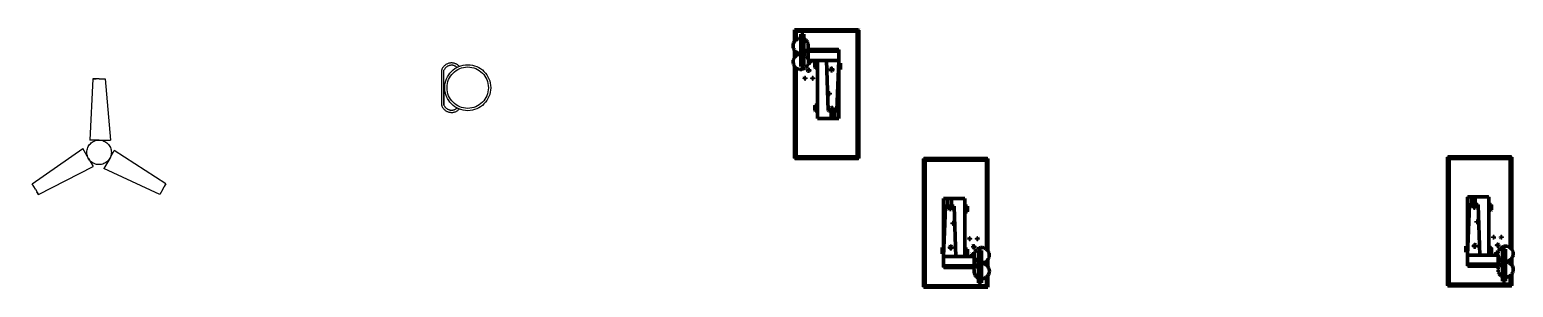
# Model space of a CAD drawing. Header units: inches. Extents: x -112 to 372, y 922 to 1006.
import ezdxf

# ---------------------------------------------------------------- set-up
doc = ezdxf.new("R2010")
doc.units = ezdxf.units.IN
doc.header["$LTSCALE"] = 15
doc.header["$MEASUREMENT"] = 0
doc.linetypes.add('ACAD_ISO02W100', pattern=[15, 12, -3])
doc.layers.add('machines', color=21, linetype='Continuous')

# ---------------------------------------------------------------- blocks, each defined once
blk = doc.blocks.new('*U1')
at = {"layer": 'machines', "linetype": 'ACAD_ISO02W100'}
for p, q in [((-2.36, 10), (-3.36, -10)), ((-0.36, 10), (-2.36, 10)), ((-2.36, 10), (-1.36, 10)), ((-0.36, 10), (-0.36, 10)), ((-0.36, 10), (1.64, 10)), ((-0.36, 10), (-0.36, 10)), ((1.64, 10), (3.36, -10)), ((-0.36, -10), (-3.36, -10)), ((-0.36, -10), (-0.36, -10)), ((-0.36, -10), (-0.36, -10)), ((-0.36, -10), (-0.36, -10)), ((-0.36, -10), (3.36, -10)), ((-0.36, -10), (-0.36, -10)), ((-0.36, -10), (-0.36, -10)), ((-0.36, -10), (-0.36, -10))]:
    blk.add_line(p, q, dxfattribs=at)
blk = doc.blocks.new('*U2')
at = {"layer": 'machines', "color": 0, "linetype": 'ByBlock', "lineweight": -2, "transparency": 16777216}
blk.add_blockref('*U1', (-88.7, 980.1), dxfattribs=at)
for p, rotation in [((-101.38, 959.42), 120), ((-77.13, 958.79), 240)]:
    blk.add_blockref('*U1', p, dxfattribs=dict(at, rotation=rotation))

msp = doc.modelspace()

# ---------------------------------------------------------------- linework, layer by layer
at = {"layer": 'machines', "linetype": 'ACAD_ISO02W100'}
for p, q in [((22.72, 981.35), (22.72, 993.03)), ((23.47, 981.5), (23.47, 992.88)), ((23.47, 985.91), (23.47, 981.5))]:
    msp.add_line(p, q, dxfattribs=at)
at = {"layer": 'machines', "linetype": 'ACAD_ISO02W100', "lineweight": 100}
for p, q in [((144.49, 993.86), (144.49, 995.25)), ((144.69, 994.06), (144.69, 995.05)), ((144.74, 995.5), (145.35, 995.5)), ((145.35, 993.61), (144.74, 993.61)), ((144.94, 995.3), (145.35, 995.3)), ((145.35, 993.81), (144.94, 993.81)), ((145.35, 995.5), (145.35, 993.61)), ((144.49, 979.85), (144.49, 981.23)), ((144.69, 980.05), (144.69, 981.03)), ((144.74, 981.48), (145.35, 981.48)), ((145.35, 979.6), (144.74, 979.6)), ((144.94, 981.28), (145.35, 981.28)), ((145.35, 979.8), (144.94, 979.8)), ((145.35, 981.48), (145.35, 979.6)), ((149.76, 977.08), (149.76, 979.59)), ((151.04, 977.1), (151.04, 979.59)), ((151.94, 980.74), (151.72, 980.74)), ((151.72, 980.48), (151.94, 980.52)), ((151.94, 980.74), (151.94, 980.52)), ((187.76, 951.09), (187.76, 948.59)), ((189.04, 951.1), (189.04, 948.59)), ((358.72, 951.59), (358.72, 949.09)), ((360, 951.6), (360, 949.09)), ((364.41, 949.09), (365.03, 949.09)), ((364.41, 947.21), (364.41, 949.09)), ((364.41, 948.89), (364.83, 948.89)), ((187.08, 947.71), (186.86, 947.67)), ((186.86, 947.45), (186.86, 947.67)), ((186.86, 947.45), (187.08, 947.45)), ((193.45, 948.59), (194.07, 948.59)), ((193.45, 946.71), (193.45, 948.59)), ((193.45, 948.39), (193.87, 948.39)), ((193.87, 946.91), (193.45, 946.91)), ((194.07, 946.71), (193.45, 946.71)), ((194.12, 948.14), (194.12, 947.16)), ((194.32, 948.34), (194.32, 946.96)), ((358.04, 948.21), (357.82, 948.17)), ((357.82, 947.95), (357.82, 948.17)), ((357.82, 947.95), (358.04, 947.95)), ((364.83, 947.41), (364.41, 947.41)), ((365.03, 947.21), (364.41, 947.21)), ((365.08, 948.64), (365.08, 947.66)), ((365.28, 948.84), (365.28, 947.46)), ((193.45, 934.58), (194.07, 934.58)), ((193.45, 932.69), (193.45, 934.58)), ((193.45, 934.38), (193.87, 934.38)), ((364.41, 935.08), (365.03, 935.08)), ((364.41, 933.19), (364.41, 935.08)), ((364.41, 934.88), (364.83, 934.88)), ((365.08, 934.63), (365.08, 933.64)), ((365.28, 934.83), (365.28, 933.44)), ((193.87, 932.89), (193.45, 932.89)), ((194.07, 932.69), (193.45, 932.69)), ((194.12, 934.13), (194.12, 933.14)), ((194.32, 934.33), (194.32, 932.94)), ((364.83, 933.39), (364.41, 933.39)), ((365.03, 933.19), (364.41, 933.19))]:
    msp.add_line(p, q, dxfattribs=at)
for points in [[(137.84, 994.2), (137.84, 964.34, 0.414214), (138.09, 964.09), (158.59, 964.09, 0.414214), (158.84, 964.34), (158.84, 1005.84, 0.414214), (158.59, 1006.09), (138.09, 1006.09, 0.414214), (137.84, 1005.84), (137.84, 1002.29)], [(138.34, 993.67), (138.34, 964.84, 0.414214), (138.59, 964.59), (158.09, 964.59, 0.414214), (158.34, 964.84), (158.34, 1005.34, 0.414214), (158.09, 1005.59), (138.59, 1005.59, 0.414214), (138.34, 1005.34), (138.34, 1002.8)], [(200.96, 933.99), (200.96, 963.84, 0.414214), (200.71, 964.09), (180.21, 964.09, 0.414214), (179.96, 963.84), (179.96, 922.34, 0.414214), (180.21, 922.09), (200.71, 922.09, 0.414214), (200.96, 922.34), (200.96, 925.9)], [(200.46, 934.52), (200.46, 963.34, 0.414214), (200.21, 963.59), (180.71, 963.59, 0.414214), (180.46, 963.34), (180.46, 922.84, 0.414214), (180.71, 922.59), (200.21, 922.59, 0.414214), (200.46, 922.84), (200.46, 925.39)], [(371.92, 934.49), (371.92, 964.34, 0.414214), (371.67, 964.59), (351.17, 964.59, 0.414214), (350.92, 964.34), (350.92, 922.84, 0.414214), (351.17, 922.59), (371.67, 922.59, 0.414214), (371.92, 922.84), (371.92, 926.4)], [(371.42, 935.02), (371.42, 963.84, 0.414214), (371.17, 964.09), (351.67, 964.09, 0.414214), (351.42, 963.84), (351.42, 923.34, 0.414214), (351.67, 923.09), (371.17, 923.09, 0.414214), (371.42, 923.34), (371.42, 925.89)]]:
    msp.add_lwpolyline(points, format="xyb", dxfattribs=at)
for points in [[(140.93, 1004.63), (140.93, 994.13), (139.93, 994.13), (139.93, 1004.63)], [(140.93, 1004.63), (140.93, 994.13), (139.93, 994.13), (139.93, 1004.63)], [(152.35, 993.14), (152.35, 995.13), (152.83, 995.13), (152.83, 993.14)], [(152.35, 993.76), (152.35, 994.98), (152.79, 994.98), (152.79, 993.76)], [(186.45, 935.05), (186.45, 933.06), (185.98, 933.06), (185.98, 935.05)], [(186.45, 934.42), (186.45, 933.21), (186.01, 933.21), (186.01, 934.42)], [(357.41, 935.55), (357.41, 933.56), (356.94, 933.56), (356.94, 935.55)], [(357.41, 934.92), (357.41, 933.71), (356.97, 933.71), (356.97, 934.92)], [(368.84, 924.06), (368.84, 934.56), (369.84, 934.56), (369.84, 924.06)], [(368.84, 924.06), (368.84, 934.56), (369.84, 934.56), (369.84, 924.06)], [(197.88, 923.56), (197.88, 934.06), (198.88, 934.06), (198.88, 923.56)], [(197.88, 923.56), (197.88, 934.06), (198.88, 934.06), (198.88, 923.56)]]:
    msp.add_lwpolyline(points, close=True, dxfattribs=at)
for points in [[(137.84, 999.34), (137.84, 997.08)], [(138.34, 998.83), (138.34, 997.6)], [(200.46, 929.36), (200.46, 930.59)], [(200.96, 928.85), (200.96, 931.11)], [(371.42, 929.86), (371.42, 931.09)], [(371.92, 929.35), (371.92, 931.61)]]:
    msp.add_lwpolyline(points, dxfattribs=at)
for points in [[(142.34, 999.09), (142.34, 999.41, -0.414214), (142.59, 999.66), (152.06, 999.66, -0.414214), (152.31, 999.41), (152.31, 999.09)], [(152.34, 996.09), (152.34, 999.09), (142.34, 999.09), (142.34, 996.34, 0.414214), (142.59, 996.09)], [(152.34, 996.09), (152.34, 977.34, -0.414214), (152.09, 977.09), (145.59, 977.09, -0.414214), (145.34, 977.34), (145.34, 996.09)], [(152.34, 996.09), (151.69, 979.83, -0.402601), (151.44, 979.59), (149.08, 979.59, -0.405445), (148.83, 979.84), (148.34, 996.09)], [(186.46, 932.09), (186.46, 950.84, -0.414214), (186.71, 951.09), (193.21, 951.09, -0.414214), (193.46, 950.84), (193.46, 932.09)], [(357.42, 932.59), (357.42, 951.34, -0.414214), (357.67, 951.59), (364.17, 951.59, -0.414214), (364.42, 951.34), (364.42, 932.59)], [(357.42, 932.59), (358.07, 948.85, -0.402601), (358.32, 949.09), (360.68, 949.09, -0.405445), (360.93, 948.85), (361.42, 932.59)], [(186.46, 932.09), (187.11, 948.35, -0.402601), (187.36, 948.59), (189.72, 948.59, -0.405445), (189.97, 948.35), (190.46, 932.09)], [(186.46, 932.09), (186.46, 929.09), (196.46, 929.09), (196.46, 931.84, 0.414214), (196.21, 932.09)], [(357.42, 932.59), (357.42, 929.59), (367.42, 929.59), (367.42, 932.34, 0.414214), (367.17, 932.59)], [(367.42, 929.59), (367.42, 929.28, -0.414214), (367.17, 929.03), (357.7, 929.03, -0.414214), (357.45, 929.28), (357.45, 929.59)], [(196.46, 929.09), (196.46, 928.78, -0.414214), (196.21, 928.53), (186.74, 928.53, -0.414214), (186.49, 928.78), (186.49, 929.09)]]:
    msp.add_lwpolyline(points, format="xyb", close=True, dxfattribs=at)
for centre, radius in [((140.5, 1004.14), 0.264), ((140.5, 1004.14), 0.264), ((142.47, 992.86), 0.343), ((142.88, 995.43), 0.248), ((149.95, 993.1), 0.444), ((141.29, 990.26), 0.248), ((143.8, 990.26), 0.248), ((149.29, 985.24), 0.236), ((150.1, 980.41), 0.365), ((188.7, 947.78), 0.365), ((359.66, 948.28), 0.365), ((189.51, 942.95), 0.236), ((360.47, 943.45), 0.236), ((188.85, 935.09), 0.444), ((195, 937.93), 0.248), ((196.34, 935.33), 0.343), ((197.51, 937.93), 0.248), ((359.81, 935.59), 0.444), ((365.96, 938.43), 0.248), ((367.3, 935.83), 0.343), ((368.47, 938.43), 0.248), ((195.92, 932.76), 0.248), ((366.89, 933.26), 0.248), ((369.26, 924.55), 0.264), ((369.26, 924.55), 0.264), ((198.3, 924.05), 0.264), ((198.3, 924.05), 0.264)]:
    msp.add_circle(centre, radius, dxfattribs=at)
at = {"layer": 'machines', "linetype": 'ACAD_ISO02W100'}
for centre, radius in [((31.22, 987.19), 7.5), ((31.22, 987.19), 6.75), ((-89.07, 966.1), 4)]:
    msp.add_circle(centre, radius, dxfattribs=at)
at = {"layer": 'machines', "linetype": 'ACAD_ISO02W100', "lineweight": 100}
for centre, radius, start, end in [((139.86, 1000.81), 2.5, 88.5457, 271.4543), ((139.86, 1000.81), 2.5, 295.1747, 64.8253), ((139.89, 995.64), 2.5, 89.1324, 65.4718), ((144.74, 995.25), 0.25, 90, 180), ((144.74, 993.86), 0.25, 180, 270), ((144.94, 995.05), 0.25, 90, 180), ((144.94, 994.06), 0.25, 180, 270), ((144.74, 981.23), 0.25, 90, 180), ((144.74, 979.85), 0.25, 180, 270), ((144.94, 981.03), 0.25, 90, 180), ((144.94, 980.05), 0.25, 180, 270), ((364.83, 948.64), 0.25, 0, 90), ((365.03, 948.84), 0.25, 0, 90), ((193.87, 948.14), 0.25, 0, 90), ((193.87, 947.16), 0.25, 270, 0), ((194.07, 948.34), 0.25, 0, 90), ((194.07, 946.96), 0.25, 270, 0), ((364.83, 947.66), 0.25, 270, 0), ((365.03, 947.46), 0.25, 270, 0), ((193.87, 934.13), 0.25, 0, 90), ((194.07, 934.33), 0.25, 0, 90), ((198.92, 932.55), 2.5, 269.1324, 245.4718), ((364.83, 934.63), 0.25, 0, 90), ((365.03, 934.83), 0.25, 0, 90), ((369.88, 933.05), 2.5, 269.1324, 245.4718), ((193.87, 933.14), 0.25, 270, 0), ((194.07, 932.94), 0.25, 270, 0), ((198.94, 927.38), 2.5, 115.1747, 244.8253), ((198.94, 927.38), 2.5, 268.5457, 91.4543), ((364.83, 933.64), 0.25, 270, 0), ((365.03, 933.44), 0.25, 270, 0), ((369.9, 927.88), 2.5, 115.1747, 244.8253), ((369.9, 927.88), 2.5, 268.5457, 91.4543)]:
    msp.add_arc(centre, radius, start, end, dxfattribs=at)
at = {"layer": 'machines', "linetype": 'ACAD_ISO02W100'}
for centre, radius, start, end in [((25.94, 991.81), 3.44, 43.0339, 159.2895), ((25.94, 991.81), 2.69, 48.4095, 156.5401), ((25.94, 982.56), 3.44, 200.7105, 316.9661), ((25.94, 982.56), 2.69, 203.4599, 311.5905)]:
    msp.add_arc(centre, radius, start, end, dxfattribs=at)

# ---------------------------------------------------------------- block references
msp.add_blockref('*U2', (0, 0), dxfattribs=at)

doc.saveas('drawing.dxf')
